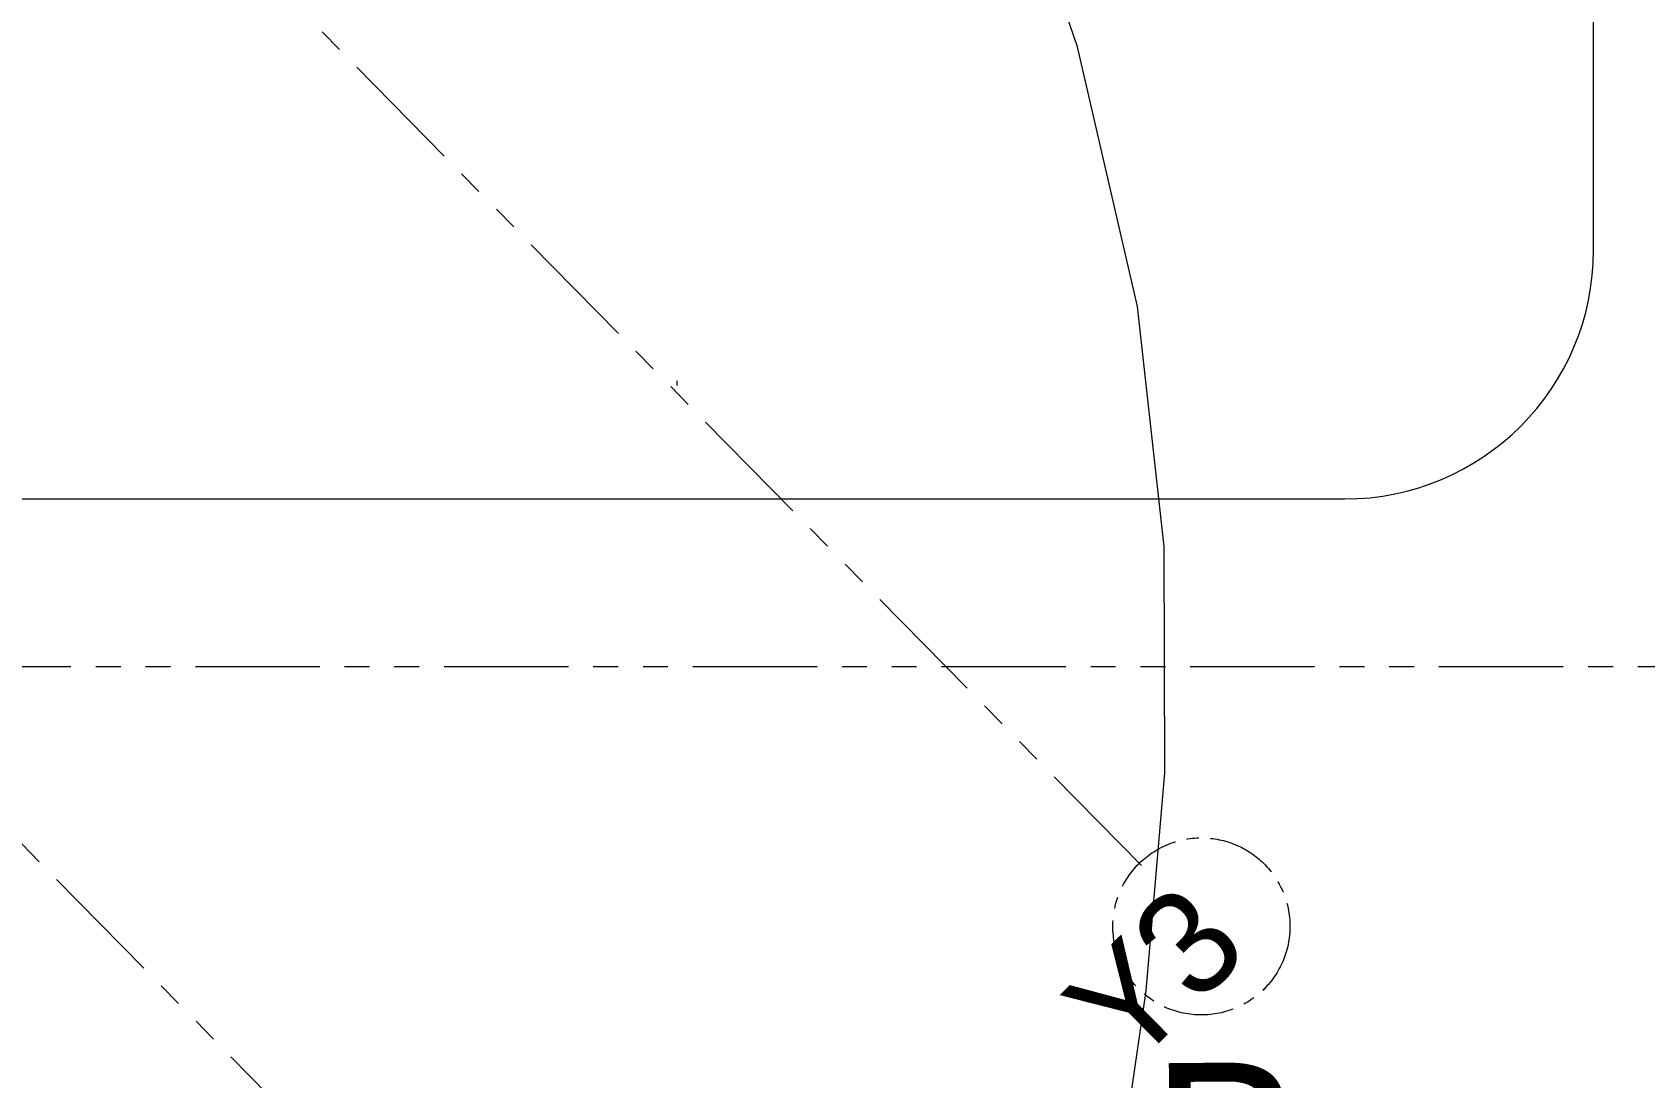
# Model space of a CAD drawing. Header units: millimetres. Extents: x -5316 to 10114, y -10026 to 11025.
# Drawn here: x 4630 to 5927, y 1816 to 2657 of the extents above; entities that cross this region are included whole.
import ezdxf

# ---------------------------------------------------------------- set-up
doc = ezdxf.new("R2010")
doc.units = ezdxf.units.MM
doc.linetypes.add('CENTER2', pattern=[28.575, 19.05, -3.175, 3.175, -3.175])
doc.linetypes.add('PHANTOM', pattern=[2.5, 1.25, -0.25, 0.25, -0.25, 0.25, -0.25])
for name, color, linetype, lineweight in [('1m', 12, 'Continuous', 0), ('AKS', 31, 'CENTER2', 5), ('malzeme yazıları', 7, 'Continuous', 5), ('YOLLAR', 6, 'Continuous', 5)]:
    doc.layers.add(name, color=color, linetype=linetype, lineweight=lineweight)
doc.styles.get("Standard").update_dxf_attribs({"font": 'arial.ttf'})

msp = doc.modelspace()

# ---------------------------------------------------------------- linework, layer by layer
at = {"layer": '1m', "color": 252, "lineweight": 0, "true_color": 0x939598}
msp.add_lwpolyline([(5500.9, 1712.3), (5526.1, 1885.9), (5541.2, 2061.2), (5540.7, 2243), (5519.2, 2436), (5471, 2644.9), (5392.6, 2872.7), (5288.2, 3115.6), (5163.8, 3368.1)], dxfattribs=at)
at = {"layer": 'AKS', "linetype": 'PHANTOM', "ltscale": 80}
for p, q in [((5140.7, 1476.2), (3832.3, 2807.2)), ((5522.4, 1986.5), (4715.7, 2807.2)), ((5148.9, 2376.2), (5148.9, 2372.5)), ((6661.6, 2146.3), (4210.6, 2146.3)), ((5621.1, 1886.1), (5620.5, 1886.8))]:
    msp.add_line(p, q, dxfattribs=at)
at = {"layer": 'AKS', "ltscale": 3}
msp.add_circle((5570.6, 1937.6), 71.2, dxfattribs=at)
at = {"layer": 'YOLLAR'}
for p, q in [((5885.9, 2481.3), (5885.9, 2845.5)), ((5885.9, 2481.3), (5885.9, 2845.5)), ((4260.6, 2281.3), (5685.9, 2281.3)), ((4260.6, 2281.3), (5685.9, 2281.3))]:
    msp.add_line(p, q, dxfattribs=at)
msp.add_arc((5685.9, 2481.3), 200, 270, 0, dxfattribs=at)
msp.add_arc((5685.9, 2481.3), 200, 270, 0, dxfattribs=at)

# ---------------------------------------------------------------- texts
at = {"layer": 'AKS', "lineweight": -2, "ltscale": 3, "insert": (5611.8, 1916.1), "char_height": 83.623, "attachment_point": 9, "rotation": 44.5097}
msp.add_mtext_dynamic_manual_height_columns('{\\fGoldman|b0|i0|c162|p2;Y3}', width=115.045, gutter_width=12.5, heights=[91.9], dxfattribs=at)
at = {"layer": 'malzeme yazıları', "insert": (5529, 1827.5), "char_height": 140, "width": 1450.613, "attachment_point": 1, "rotation": 0.5578}
msp.add_mtext('{\\fGoldman|b0|i0|c162|p2;B}', dxfattribs=at)
msp.add_mtext('{\\fGoldman|b0|i0|c162|p2;B}', dxfattribs=at)

doc.saveas('drawing.dxf')
